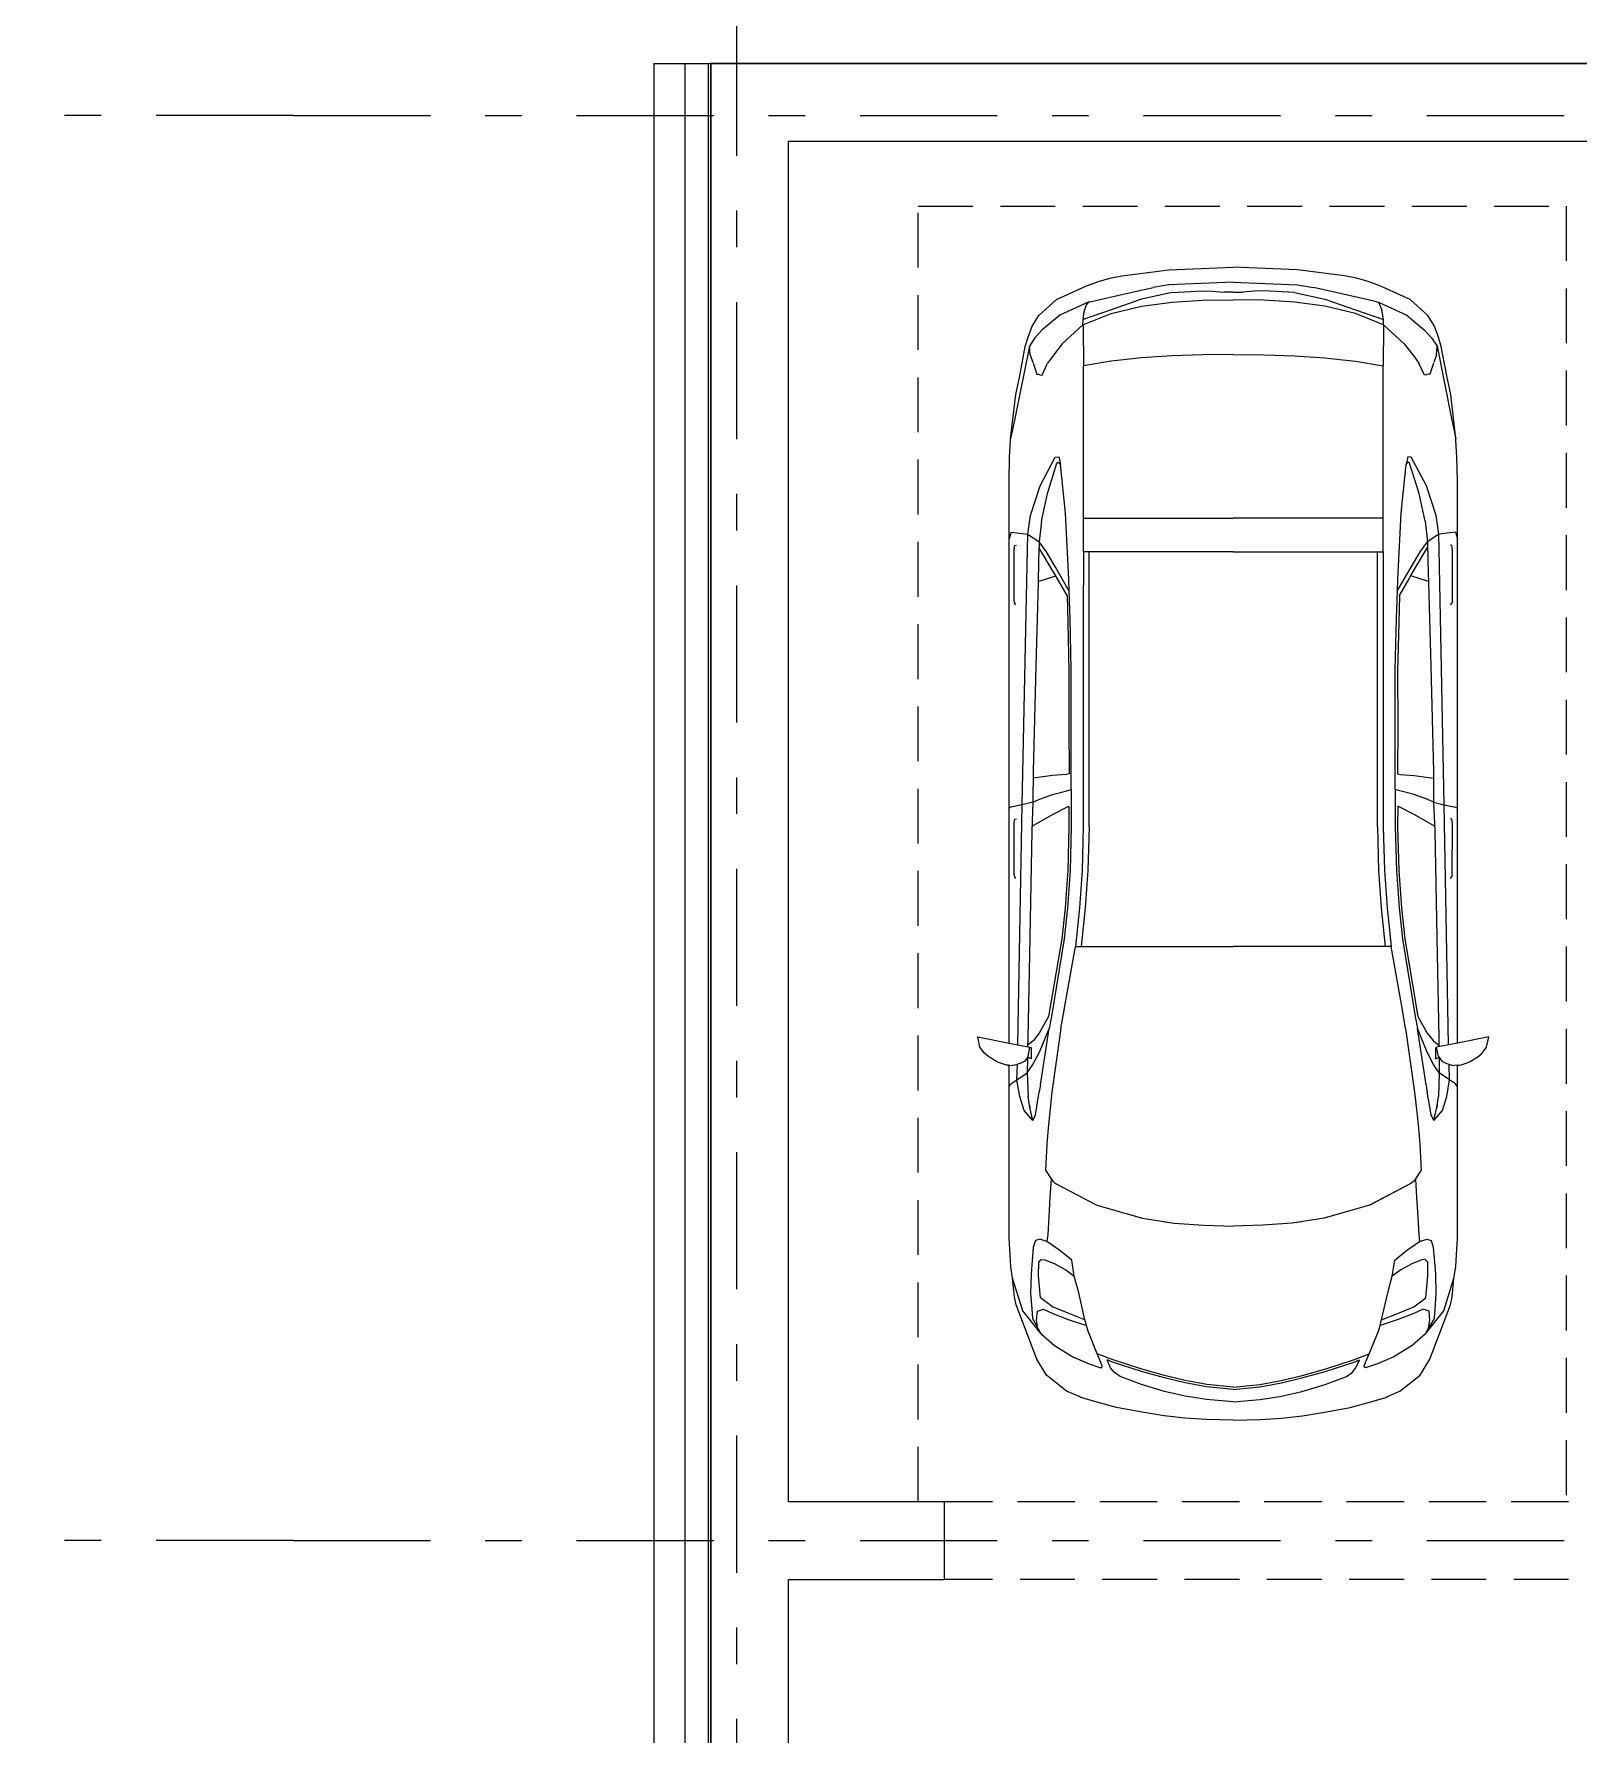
# Model space of a CAD drawing. Header units: millimetres. Extents: x 18162 to 3540582, y 72188 to 247925.
# Drawn here: x 18162 to 24123, y 90396 to 96960 of the extents above; entities that cross this region are included whole.
import ezdxf
from ezdxf.enums import TextEntityAlignment as Align

# ---------------------------------------------------------------- set-up
doc = ezdxf.new("R2010")
doc.units = ezdxf.units.MM
doc.header["$MEASUREMENT"] = 0
doc.set_wipeout_variables(frame=1)
for name, pattern in [('Double Dashed', [1093.611073, 529.166651, -211.666656, 141.111112, -211.666656]), ('Hidden Line', [317.5, 211.666667, -105.833333]), ('Wipeout_Contour', [1000, 0, -1000])]:
    doc.linetypes.add(name, pattern=pattern)
for name, color, linetype in [('Archicad Doors', 7, 'Continuous'), ('Interior - Equipment', 7, 'Continuous'), ('Interior - Furniture', 7, 'Continuous'), ('Structural - Bearing', 7, 'Continuous'), ('Structural - Grid', 7, 'Continuous')]:
    doc.layers.add(name, color=color, linetype=linetype)
doc.styles.add('GENERATED_STYLE_3', font='', dxfattribs={"width": 0.8})
doc.styles.get('GENERATED_STYLE_3').set_extended_font_data('ISOCPEUR MON')

# ---------------------------------------------------------------- blocks, each defined once
blk = doc.blocks.new('Rectangular Door Opening 27[3]_3')
at = {"layer": 'Archicad Doors', "color": 7, "linetype": 'Hidden Line', "lineweight": 13}
for p, q in [((26623.5, 91295.7), (21673.5, 91295.7)), ((21673.5, 91295.7), (21673.5, 90995.7)), ((26623.5, 91295.7), (26623.5, 90995.7)), ((26623.5, 90995.7), (21673.5, 90995.7))]:
    blk.add_line(p, q, dxfattribs=at)
blk = doc.blocks.new('Hybrid Car 27[11]_3', base_point=(22789.6, 92471.7))
at = {"layer": 'Interior - Furniture', "color": 7, "linetype": 'Continuous', "lineweight": 5}
for p, q in [((22360.1, 96026.9), (22541.3, 96049.7)), ((22541.3, 96049.7), (22789.6, 96059.4)), ((23037.9, 96049.7), (22789.6, 96059.4)), ((23219, 96026.9), (23037.9, 96049.7)), ((22107, 95934.8), (22223.6, 95988.1)), ((22223.6, 95988.1), (22269.7, 96004.4)), ((22269.7, 96004.4), (22313.9, 96017.1)), ((22313.9, 96017.1), (22360.1, 96026.9)), ((22348.6, 95951.8), (22480.1, 95981.3)), ((22541.2, 95992.3), (22480.1, 95981.3)), ((22789.6, 96002.5), (22541.2, 95992.3)), ((22553.6, 95961.7), (22671.3, 95968.8)), ((22671.3, 95968.8), (22708, 95967.2)), ((22708, 95967.2), (22754.1, 95963.5)), ((22789.6, 96002.5), (23037.9, 95992.3)), ((22871.2, 95967.2), (22825.1, 95963.5)), ((22907.8, 95968.8), (22871.2, 95967.2)), ((23025.5, 95961.7), (22907.8, 95968.8)), ((23037.9, 95992.3), (23099, 95981.3)), ((23230.5, 95951.8), (23099, 95981.3)), ((23265.3, 96017.1), (23219, 96026.9)), ((23309.5, 96004.4), (23265.3, 96017.1)), ((23355.5, 95988.1), (23309.5, 96004.4)), ((23472.2, 95934.8), (23355.5, 95988.1)), ((22039.1, 95873), (22107, 95934.8)), ((22229.6, 95924.5), (22120.4, 95875.1)), ((22229.6, 95924.5), (22215.5, 95918.1)), ((22216.6, 95896.9), (22222.2, 95911.8)), ((22222.2, 95911.8), (22227.2, 95919.4)), ((22227.2, 95919.4), (22232.3, 95925.3)), ((22236.9, 95926.7), (22229.6, 95924.5)), ((22236.9, 95926.7), (22269.6, 95934.3)), ((22236.9, 95926.7), (22236.9, 95926.7)), ((22269.6, 95934.3), (22348.6, 95951.8)), ((22435.8, 95936.1), (22318.2, 95895.4)), ((22318.2, 95881.1), (22435.9, 95909.8)), ((22553.6, 95961.7), (22435.8, 95936.1)), ((22435.9, 95909.8), (22553.7, 95925.3)), ((22553.7, 95925.3), (22671.4, 95932.5)), ((22671.4, 95932.5), (22789.6, 95934.3)), ((22754.1, 95963.5), (22754.1, 95963.5)), ((22789.6, 95963.1), (22754.1, 95963.5)), ((22789.6, 95963.1), (22825.1, 95963.5)), ((22907.8, 95932.5), (22789.6, 95934.3)), ((22825.1, 95963.5), (22825.1, 95963.5)), ((23025.5, 95925.3), (22907.8, 95932.5)), ((23025.5, 95961.7), (23143.3, 95936.1)), ((23143.2, 95909.8), (23025.5, 95925.3)), ((23260.9, 95881.1), (23143.2, 95909.8)), ((23143.3, 95936.1), (23260.9, 95895.4)), ((23309.6, 95934.3), (23230.5, 95951.8)), ((23342.2, 95926.7), (23309.6, 95934.3)), ((23342.2, 95926.7), (23349.6, 95924.5)), ((23342.2, 95926.7), (23342.2, 95926.7)), ((23351.9, 95919.4), (23346.9, 95925.3)), ((23349.5, 95924.5), (23363.6, 95918.1)), ((23349.6, 95924.5), (23458.7, 95875.1)), ((23357, 95911.8), (23351.9, 95919.4)), ((23362.5, 95896.9), (23357, 95911.8)), ((23540.1, 95873), (23472.2, 95934.8)), ((22013.8, 95832.5), (22039.1, 95873)), ((22074.3, 95836.7), (22052.8, 95818.7)), ((22120.4, 95875.1), (22074.3, 95836.7)), ((22209.6, 95837.8), (22129.9, 95764.5)), ((22209.6, 95837.8), (22318.2, 95881.1)), ((22209.6, 95837.8), (22210.3, 95856.1)), ((22209.6, 95837.8), (22210, 95832.2)), ((22210.3, 95856.1), (22213.5, 95883)), ((22318.2, 95895.4), (22210.5, 95858.3)), ((22213.5, 95883), (22216.6, 95896.9)), ((23260.9, 95895.4), (23368.6, 95858.3)), ((23369.6, 95837.8), (23260.9, 95881.1)), ((23365.7, 95883), (23362.5, 95896.9)), ((23368.9, 95856.1), (23365.7, 95883)), ((23369.6, 95837.8), (23368.9, 95856.1)), ((23369.6, 95837.8), (23369.2, 95832.2)), ((23369.6, 95837.8), (23449.3, 95764.5)), ((23458.7, 95875.1), (23504.8, 95836.7)), ((23504.8, 95836.7), (23526.3, 95818.7)), ((23565.4, 95832.5), (23540.1, 95873)), ((21987.1, 95753.5), (21999.1, 95793.6)), ((21999.1, 95793.6), (22013.8, 95832.5)), ((22024.4, 95787.4), (22003.1, 95755.7)), ((22052.8, 95818.7), (22024.4, 95787.4)), ((22210, 95832.2), (22211.3, 95679.8)), ((22210, 95832.2), (22210, 95832.2)), ((23369.2, 95832.2), (23367.9, 95679.8)), ((23369.2, 95832.2), (23369.2, 95832.2)), ((23526.3, 95818.7), (23554.7, 95787.4)), ((23554.7, 95787.4), (23576.1, 95755.7)), ((23580.1, 95793.6), (23565.4, 95832.5)), ((23592.1, 95753.5), (23580.1, 95793.6)), ((22003.1, 95755.7), (21947.3, 95476.6)), ((21965.6, 95641.2), (21987.1, 95753.5)), ((22005.3, 95722), (22003.1, 95755.7)), ((22005.3, 95722), (22015.8, 95692.3)), ((22092, 95714.7), (22072.9, 95689.6)), ((22129.9, 95764.5), (22092, 95714.7)), ((22435.9, 95709.9), (22377.8, 95703.5)), ((22553.7, 95717.3), (22435.9, 95709.9)), ((22435.9, 95709.9), (22435.9, 95709.9)), ((22671.4, 95721.1), (22553.7, 95717.3)), ((22553.7, 95717.3), (22553.7, 95717.3)), ((22789.6, 95722.9), (22671.4, 95721.1)), ((22671.4, 95721.1), (22671.4, 95721.1)), ((22789.6, 95722.9), (22907.8, 95721.1)), ((22907.8, 95721.1), (23025.4, 95717.3)), ((22907.8, 95721.1), (22907.8, 95721.1)), ((23025.4, 95717.3), (23143.2, 95709.9)), ((23025.4, 95717.3), (23025.4, 95717.3)), ((23143.2, 95709.9), (23201.3, 95703.5)), ((23143.2, 95709.9), (23143.2, 95709.9)), ((23449.3, 95764.5), (23487.1, 95714.7)), ((23487.1, 95714.7), (23506.2, 95689.6)), ((23573.8, 95722), (23563.4, 95692.3)), ((23573.8, 95722), (23576.1, 95755.7)), ((23576.1, 95755.7), (23631.9, 95476.6)), ((23613.5, 95641.2), (23592.1, 95753.5)), ((21950, 95568), (21965.6, 95641.2)), ((22016.9, 95689.2), (22031.7, 95647.4)), ((22029.8, 95652.6), (22031.7, 95647.4)), ((22031.7, 95647.4), (22042.2, 95645.2)), ((22031.7, 95647.4), (22036.2, 95646.5)), ((22042.2, 95645.2), (22043.6, 95644.9)), ((22043.6, 95644.9), (22052, 95643.1)), ((22052, 95643.2), (22072.9, 95689.6)), ((22052, 95643.1), (22052.2, 95643.5)), ((22052, 95643.2), (22052, 95643.2)), ((22052, 95643.2), (22052, 95643.2)), ((22318.2, 95697), (22211.3, 95679.8)), ((22211.3, 95091.8), (22211.3, 95679.8)), ((22377.8, 95703.5), (22318.2, 95697)), ((23201.3, 95703.5), (23260.9, 95697)), ((23261, 95697), (23367.9, 95679.8)), ((23367.9, 95091.8), (23367.9, 95679.8)), ((23527.1, 95643.2), (23506.2, 95689.6)), ((23527.2, 95643.1), (23527, 95643.5)), ((23527.1, 95643.2), (23527.1, 95643.2)), ((23527.1, 95643.2), (23527.1, 95643.2)), ((23535.6, 95644.9), (23527.2, 95643.1)), ((23536.9, 95645.2), (23535.6, 95644.9)), ((23547.5, 95647.4), (23536.9, 95645.2)), ((23547.5, 95647.4), (23543, 95646.5)), ((23562.3, 95689.2), (23547.5, 95647.4)), ((23549.3, 95652.6), (23547.5, 95647.4)), ((23629.1, 95568), (23613.5, 95641.2)), ((21930.6, 95398.1), (21950, 95568)), ((23648.5, 95398.1), (23629.1, 95568)), ((21947.3, 95476.6), (21930.6, 95398.1)), ((23631.9, 95476.6), (23648.5, 95398.1)), ((21926.5, 95326.9), (21930.3, 95392.7)), ((21930.3, 95392.7), (21930.6, 95398.1)), ((23648.9, 95392.7), (23648.5, 95398.1)), ((23652.6, 95326.9), (23648.9, 95392.7)), ((21924.6, 95236.1), (21926.5, 95326.9)), ((22044.3, 95216.7), (22102.6, 95327)), ((22102.6, 95327), (22115.9, 95328.7)), ((22115.9, 95328.7), (22122.7, 95298.4)), ((23463.2, 95328.7), (23456.5, 95298.4)), ((23476.5, 95327), (23463.2, 95328.7)), ((23534.8, 95216.7), (23476.5, 95327)), ((23654.6, 95236.1), (23652.6, 95326.9)), ((22072.2, 95186), (22109.1, 95304.2)), ((22109.1, 95304.2), (22114.5, 95307.5)), ((22114.5, 95307.5), (22119.6, 95301.8)), ((22122.7, 95298.4), (22119.6, 95301.8)), ((22141.9, 95110.8), (22122.7, 95298.4)), ((23437.3, 95110.8), (23456.5, 95298.4)), ((23456.5, 95298.4), (23459.5, 95301.8)), ((23464.6, 95307.5), (23459.5, 95301.8)), ((23470.1, 95304.2), (23464.6, 95307.5)), ((23506.9, 95186), (23470.1, 95304.2)), ((21924.6, 95011.8), (21924.6, 95236.1)), ((22006.7, 95101.1), (22044.3, 95216.7)), ((22064.7, 95151.1), (22072.2, 95186)), ((23514.4, 95151.1), (23506.9, 95186)), ((23572.5, 95101.1), (23534.8, 95216.7)), ((23654.6, 95011.8), (23654.6, 95236.1)), ((22049.6, 95080.4), (22064.7, 95151.1)), ((22064.7, 95151.1), (22064.7, 95151.1)), ((23514.4, 95151.1), (23514.4, 95151.1)), ((23529.5, 95080.4), (23514.4, 95151.1)), ((21997, 95029.3), (22006.7, 95101.1)), ((22049.6, 95080.4), (22040.5, 95000.6)), ((22049.6, 95080.4), (22049.6, 95080.4)), ((22154.7, 94855.4), (22141.9, 95110.8)), ((22211.2, 94961.5), (22211.2, 95091.8)), ((22211.2, 95091.8), (22295.9, 95091.8)), ((22295.9, 95091.8), (22556.7, 95091.8)), ((22556.7, 95091.8), (22789.6, 95091.8)), ((23022.5, 95091.8), (22789.6, 95091.8)), ((23283.2, 95091.8), (23022.5, 95091.8)), ((23367.9, 95091.8), (23283.2, 95091.8)), ((23368, 94961.5), (23367.9, 95091.8)), ((23424.4, 94855.4), (23437.3, 95110.8)), ((23529.5, 95080.4), (23538.6, 95000.6)), ((23529.5, 95080.4), (23529.5, 95080.4)), ((23582.1, 95029.3), (23572.5, 95101.1)), ((21932.6, 95037.1), (21924.6, 95011.8)), ((21924.7, 93971.8), (21924.6, 95011.8)), ((21932.6, 95037.1), (21997, 95029.3)), ((21945, 94980.2), (21946.1, 94985.4)), ((21946.1, 94985.4), (21952.9, 94987.3)), ((21995.3, 94970.8), (21997, 95029.3)), ((21997, 95029.3), (22040.5, 95000.6)), ((22040.5, 95000.6), (22038.5, 94926.2)), ((22068.7, 94961.1), (22040.5, 95000.6)), ((23510.5, 94961.1), (23538.6, 95000.6)), ((23582.1, 95029.3), (23538.6, 95000.6)), ((23538.6, 95000.6), (23540.6, 94926.2)), ((23646.6, 95037.1), (23582.1, 95029.3)), ((23583.8, 94970.8), (23582.1, 95029.3)), ((23633, 94985.4), (23626.2, 94987.3)), ((23634.2, 94980.2), (23633, 94985.4)), ((23646.6, 95037.1), (23654.6, 95011.8)), ((23654.4, 93971.8), (23654.6, 95011.8)), ((21944.1, 94967.1), (21945, 94980.2)), ((21944.2, 94769.3), (21944.1, 94967.1)), ((21975.4, 93985.6), (21995.3, 94970.8)), ((22038.5, 94926.2), (22036.2, 94840.2)), ((22102.6, 94873.1), (22039.9, 94978)), ((22103.2, 94902), (22068.7, 94961.1)), ((22211.2, 94961.5), (22211, 94702.7)), ((22211.1, 94961.5), (22211, 94961.5)), ((22295.9, 94961.5), (22211.2, 94961.5)), ((22233.5, 94961.5), (22221.8, 94961.5)), ((22233.5, 93900.5), (22233.5, 94961.5)), ((22556.7, 94961.5), (22295.9, 94961.5)), ((22789.6, 94961.5), (22556.7, 94961.5)), ((22789.6, 94961.5), (23022.5, 94961.5)), ((23022.5, 94961.5), (23283.2, 94961.5)), ((23283.2, 94961.5), (23368, 94961.5)), ((23345.7, 93900.5), (23345.6, 94961.5)), ((23345.6, 94961.5), (23357.3, 94961.5)), ((23368, 94961.5), (23368.1, 94702.7)), ((23368, 94961.5), (23368.2, 94961.5)), ((23476, 94902), (23510.5, 94961.1)), ((23476.5, 94873.1), (23539.2, 94978)), ((23540.6, 94926.2), (23542.9, 94840.2)), ((23603.8, 93985.6), (23583.8, 94970.8)), ((23635, 94967.1), (23634.2, 94980.2)), ((23635, 94769.3), (23635, 94967.1)), ((22036.4, 94847.6), (22104.8, 94869.4)), ((22111.5, 94857.6), (22102.6, 94873.1)), ((22156.6, 94809.6), (22103.2, 94902)), ((22148.1, 94792.4), (22111.5, 94857.6)), ((22154.7, 94855.4), (22154.7, 94855.4)), ((22156.4, 94809.9), (22154.7, 94855.4)), ((23422.6, 94809.6), (23476, 94902)), ((23422.8, 94809.9), (23424.4, 94855.4)), ((23424.4, 94855.4), (23424.4, 94855.4)), ((23431.1, 94792.4), (23467.7, 94857.6)), ((23467.7, 94857.6), (23476.5, 94873.1)), ((23542.7, 94847.6), (23474.4, 94869.4)), ((22036.2, 94840.2), (22027.7, 94520.2)), ((22148.1, 94792.4), (22151.4, 94688.7)), ((22160.2, 94702.7), (22156.4, 94809.8)), ((22156.6, 94809.4), (22156.6, 94809.6)), ((23418.9, 94702.7), (23422.8, 94809.8)), ((23422.5, 94809.4), (23422.6, 94809.6)), ((23431.1, 94792.4), (23427.8, 94688.7)), ((23542.9, 94840.2), (23551.4, 94520.2)), ((21944.2, 94769.3), (21945.5, 94764.7)), ((21951, 94756.9), (21945.5, 94764.7)), ((23628.2, 94756.9), (23633.6, 94764.7)), ((23635, 94769.3), (23633.6, 94764.7)), ((22151.4, 94688.7), (22155.3, 94500.4)), ((22164.5, 94508), (22160.2, 94702.7)), ((22211, 94702.7), (22211, 93900.5)), ((23368.1, 94702.7), (23368.1, 93900.5)), ((23414.7, 94508), (23418.9, 94702.7)), ((23427.8, 94688.7), (23423.8, 94500.4)), ((22027.7, 94520.2), (22017.5, 94115.6)), ((22155.3, 94500.4), (22155.3, 94291.7)), ((22164.5, 94291.8), (22164.5, 94508)), ((23414.7, 94291.8), (23414.7, 94508)), ((23423.8, 94500.4), (23423.9, 94291.7)), ((23551.4, 94520.2), (23561.7, 94115.6)), ((22155.3, 94291.7), (22156.3, 94104.2)), ((22164.5, 94101.7), (22164.5, 94291.8)), ((23414.7, 94101.7), (23414.7, 94291.8)), ((23423.9, 94291.7), (23422.9, 94104.2)), ((22017.5, 94115.6), (22016.4, 93995.9)), ((22091.6, 94098), (22017.2, 94088.1)), ((22146, 94102.7), (22091.6, 94098)), ((22156.3, 94104.2), (22146, 94102.7)), ((22164.5, 94043.9), (22164.5, 94101.7)), ((23414.7, 94043.9), (23414.7, 94101.7)), ((23422.9, 94104.2), (23433.1, 94102.7)), ((23433.1, 94102.7), (23487.5, 94098)), ((23487.5, 94098), (23561.9, 94088.1)), ((23561.7, 94115.6), (23562.8, 93995.9)), ((22016.4, 93995.9), (22039.3, 94005.5)), ((22039.3, 94005.5), (22091.6, 94025.3)), ((22091.6, 94025.3), (22147, 94039.2)), ((22147, 94039.2), (22164.6, 94043.9)), ((22164.6, 94043.9), (22164.3, 93900.5)), ((22164.6, 94043.9), (22164.6, 94043.9)), ((22164.6, 94043.9), (22164.6, 94043.9)), ((23432.1, 94039.2), (23414.5, 94043.9)), ((23414.5, 94043.9), (23414.5, 94043.9)), ((23414.5, 94043.9), (23414.5, 94043.9)), ((23414.5, 94043.9), (23414.8, 93900.5)), ((23487.5, 94025.3), (23432.1, 94039.2)), ((23539.8, 94005.5), (23487.5, 94025.3)), ((23562.8, 93995.9), (23539.8, 94005.5)), ((21924.6, 93065.8), (21924.7, 93971.8)), ((21931.8, 93976.3), (21924.7, 93971.8)), ((21975.6, 93985.6), (21931.8, 93976.3)), ((21958.5, 93059.2), (21975.4, 93985.6)), ((22016.4, 93995.9), (21975.6, 93985.6)), ((22016.4, 93995.9), (22012.4, 93884.4)), ((22013, 93902.9), (22091.6, 93948.3)), ((22091.6, 93948.3), (22155.1, 93980.4)), ((22155.1, 93980.4), (22155.4, 93900.5)), ((23424, 93980.4), (23423.7, 93900.5)), ((23487.5, 93948.3), (23424, 93980.4)), ((23566.1, 93902.9), (23487.5, 93948.3)), ((23562.8, 93995.9), (23603.6, 93985.6)), ((23562.8, 93995.9), (23566.8, 93884.4)), ((23603.6, 93985.6), (23647.3, 93976.3)), ((23620.6, 93059.2), (23603.8, 93985.6)), ((23647.3, 93976.3), (23654.4, 93971.8)), ((23654.6, 93065.8), (23654.4, 93971.8)), ((21944.3, 93911), (21945.1, 93924.1)), ((21944.3, 93713.2), (21944.3, 93911)), ((21945.1, 93924.1), (21946.2, 93929.3)), ((21946.2, 93929.3), (21953.1, 93931.1)), ((22012.4, 93884.4), (22004.2, 93473.3)), ((22155.4, 93900.5), (22150.8, 93731.8)), ((22164.3, 93900.5), (22159.7, 93731.8)), ((22211, 93900.5), (22206.4, 93731.8)), ((22233.5, 93900.5), (22228.9, 93731.8)), ((23345.7, 93900.5), (23350.3, 93731.8)), ((23368.1, 93900.5), (23372.7, 93731.8)), ((23414.8, 93900.5), (23419.5, 93731.8)), ((23423.7, 93900.5), (23428.4, 93731.8)), ((23566.8, 93884.4), (23574.9, 93473.3)), ((23632.9, 93929.3), (23626.1, 93931.1)), ((23634, 93924.1), (23632.9, 93929.3)), ((23634.9, 93911), (23634, 93924.1)), ((23634.8, 93713.2), (23634.9, 93911)), ((21944.3, 93713.2), (21945.7, 93708.6)), ((21951.1, 93700.8), (21945.7, 93708.6)), ((22150.8, 93731.8), (22140.5, 93587.4)), ((22159.7, 93731.8), (22149.4, 93587.3)), ((22150.9, 93731.9), (22150.9, 93731.8)), ((22159.8, 93731.9), (22159.8, 93731.8)), ((22206.4, 93731.8), (22196.1, 93587.4)), ((22228.9, 93731.8), (22218.6, 93587.4)), ((23350.3, 93731.8), (23360.5, 93587.4)), ((23372.7, 93731.8), (23383, 93587.4)), ((23419.4, 93731.9), (23419.4, 93731.8)), ((23419.5, 93731.8), (23429.7, 93587.3)), ((23428.3, 93731.9), (23428.3, 93731.8)), ((23428.4, 93731.8), (23438.6, 93587.4)), ((23628, 93700.8), (23633.5, 93708.6)), ((23634.8, 93713.2), (23633.5, 93708.6)), ((22140.5, 93587.3), (22127.8, 93467.7)), ((22149.4, 93587.3), (22136.7, 93467.7)), ((22140.5, 93587.4), (22140.5, 93587.3)), ((22196.1, 93587.3), (22180.5, 93438.8)), ((22218.6, 93587.3), (22203, 93438.8)), ((23360.5, 93587.3), (23376.2, 93438.8)), ((23383, 93587.3), (23398.7, 93438.8)), ((23429.7, 93587.3), (23442.5, 93467.7)), ((23438.6, 93587.4), (23438.6, 93587.3)), ((23438.6, 93587.3), (23451.4, 93467.7)), ((22004.2, 93473.3), (21996.3, 93085.4)), ((23574.9, 93473.3), (23582.8, 93085.4)), ((22127.8, 93467.7), (22077, 93168.6)), ((22136.7, 93467.7), (22087.6, 93168.3)), ((22137.1, 93193.7), (22180.5, 93438.8)), ((22180.5, 93438.8), (22265.2, 93439)), ((22180.5, 93438.8), (22180.5, 93438.8)), ((22180.5, 93438.8), (22180.5, 93438.8)), ((22265.2, 93439), (22437.4, 93439)), ((22265.2, 93439), (22265.2, 93439)), ((22437.4, 93439), (22556.7, 93439)), ((22556.7, 93439), (22673.8, 93439)), ((22673.8, 93439), (22789.6, 93439)), ((22905.4, 93439), (22789.6, 93439)), ((23022.5, 93439), (22905.4, 93439)), ((23141.7, 93439), (23022.5, 93439)), ((23313.9, 93439), (23141.7, 93439)), ((23398.7, 93438.8), (23313.9, 93439)), ((23313.9, 93439), (23313.9, 93439)), ((23442, 93193.7), (23398.7, 93438.8)), ((23398.7, 93438.8), (23398.7, 93438.8)), ((23398.7, 93438.8), (23398.7, 93438.8)), ((23442.5, 93467.7), (23491.6, 93168.3)), ((23451.4, 93467.7), (23502.2, 93168.6)), ((22077, 93168.6), (22041, 93104)), ((22087.6, 93168.3), (22078.9, 93121.6)), ((22124.7, 93122.2), (22137.1, 93193.3)), ((22137.1, 93193.7), (22137.1, 93193.3)), ((23442, 93193.7), (23442.1, 93193.3)), ((23454.4, 93122.2), (23442.1, 93193.3)), ((23491.6, 93168.3), (23500.2, 93121.6)), ((23502.2, 93168.6), (23538.1, 93104)), ((21811.9, 93050.2), (21803.9, 93089.3)), ((21803.9, 93089.3), (21924.6, 93065.8)), ((21996.3, 93085.4), (21996, 93051.9)), ((22041, 93104), (22018.7, 93075.9)), ((22042, 93030.1), (22078.9, 93121.6)), ((22045.5, 92905.2), (22079, 93121.8)), ((22124.7, 93122.2), (22089.8, 92876.4)), ((23454.4, 93122.2), (23489.4, 92876.4)), ((23533.7, 92905.2), (23500.2, 93121.8)), ((23537.1, 93030.1), (23500.2, 93121.6)), ((23538.1, 93104), (23560.4, 93075.9)), ((23582.8, 93085.4), (23583.1, 93051.9)), ((23775.2, 93089.3), (23654.6, 93065.8)), ((23767.2, 93050.2), (23775.2, 93089.3)), ((21829.2, 93026.3), (21811.9, 93050.2)), ((21846.2, 93012.8), (21829.2, 93026.3)), ((21875.7, 92994.5), (21846.2, 93012.8)), ((21924.6, 93065.8), (22004.9, 93050.1)), ((21997.6, 93014.1), (21984.7, 92996)), ((22016.2, 93072.7), (21996.1, 93058.3)), ((21997.6, 93014.1), (22004.9, 93050.1)), ((22009.2, 93048.2), (22004.1, 93046.5)), ((22009.2, 93048.2), (22009.2, 93004.7)), ((22018.7, 93075.9), (22016.2, 93072.7)), ((22016.5, 92983.5), (22042, 93030.1)), ((23562.7, 92983.5), (23537.1, 93030.1)), ((23560.4, 93075.9), (23562.9, 93072.7)), ((23562.9, 93072.7), (23583.1, 93058.3)), ((23570, 93048.2), (23569.9, 93004.7)), ((23570, 93048.2), (23575, 93046.5)), ((23654.6, 93065.8), (23574.3, 93050.1)), ((23581.5, 93014.1), (23574.3, 93050.1)), ((23581.5, 93014.1), (23594.4, 92996)), ((23703.4, 92994.5), (23732.9, 93012.8)), ((23732.9, 93012.8), (23749.9, 93026.3)), ((23749.9, 93026.3), (23767.2, 93050.2)), ((21887.2, 92989.2), (21875.7, 92994.5)), ((21914.2, 92981.1), (21887.2, 92989.2)), ((21924.6, 92980.4), (21914.2, 92981.1)), ((21924.6, 92980.4), (21937, 92979.5)), ((21924.6, 92896.3), (21924.6, 92980.4)), ((21946.5, 92980.7), (21937, 92979.5)), ((21969.6, 92988.8), (21946.5, 92980.7)), ((21954.8, 92924.5), (21957.2, 92983.7)), ((21954.8, 92924.5), (21994.7, 92950.5)), ((21957.2, 92983.7), (21957.2, 92984.5)), ((21984.7, 92996), (21969.6, 92988.8)), ((22001.3, 93008.8), (21993.2, 93007.8)), ((21995.6, 93008.1), (21994.7, 92950.5)), ((21994.7, 92950.5), (22016.5, 92983.5)), ((21994.7, 92950.5), (21997.8, 92859.3)), ((22009.2, 93004.7), (22001.3, 93008.8)), ((23584.4, 92950.5), (23562.7, 92983.5)), ((23569.9, 93004.7), (23577.9, 93008.8)), ((23577.9, 93008.8), (23586, 93007.8)), ((23584.4, 92950.5), (23581.4, 92859.3)), ((23583.5, 93008.1), (23584.4, 92950.5)), ((23624.3, 92924.5), (23584.4, 92950.5)), ((23594.4, 92996), (23609.6, 92988.8)), ((23609.6, 92988.8), (23632.7, 92980.7)), ((23622, 92983.7), (23622, 92984.5)), ((23624.3, 92924.5), (23622, 92983.7)), ((23632.7, 92980.7), (23642.1, 92979.5)), ((23654.6, 92980.4), (23642.1, 92979.5)), ((23654.5, 92896.3), (23654.6, 92980.4)), ((23654.6, 92980.4), (23665, 92981.1)), ((23665, 92981.1), (23692, 92989.2)), ((23692, 92989.2), (23703.4, 92994.5)), ((21924.6, 92896.3), (21931.6, 92908.2)), ((21924.6, 92791.2), (21924.6, 92896.3)), ((21931.6, 92908.2), (21954.8, 92924.5)), ((21965.8, 92860.2), (21954.8, 92924.5)), ((22043.5, 92892.2), (22041, 92877.2)), ((22045.5, 92905.2), (22043.5, 92892.2)), ((22043.5, 92892.2), (22043.5, 92892.2)), ((23533.7, 92905.2), (23535.7, 92892.2)), ((23535.7, 92892.2), (23538.1, 92877.2)), ((23535.7, 92892.2), (23535.7, 92892.2)), ((23613.3, 92860.2), (23624.3, 92924.5)), ((23647.5, 92908.2), (23624.3, 92924.5)), ((23654.5, 92896.3), (23647.5, 92908.2)), ((23654.5, 92791.2), (23654.5, 92896.3)), ((21982.8, 92805), (21965.8, 92860.2)), ((22004.3, 92817.5), (21997.8, 92859.3)), ((22002.9, 92827), (22004.3, 92817.5)), ((22015.9, 92767.6), (22004.3, 92817.5)), ((22026.5, 92788.9), (22041, 92877.2)), ((22089.8, 92876.4), (22080.6, 92787.5)), ((23489.4, 92876.4), (23498.5, 92787.5)), ((23552.7, 92788.9), (23538.1, 92877.2)), ((23563.3, 92767.6), (23574.8, 92817.5)), ((23574.8, 92817.5), (23581.4, 92859.3)), ((23576.3, 92827), (23574.8, 92817.5)), ((23596.3, 92805), (23613.3, 92860.2)), ((21924.6, 92311.1), (21924.6, 92791.2)), ((22015.9, 92767.6), (21982.8, 92805)), ((22015.9, 92767.6), (22026.5, 92788.9)), ((22019.3, 92774.5), (22019.3, 92774.5)), ((22080.6, 92787.5), (22075.4, 92737.7)), ((23498.5, 92787.5), (23503.8, 92737.7)), ((23563.3, 92767.6), (23552.7, 92788.9)), ((23559.9, 92774.5), (23559.9, 92774.5)), ((23563.3, 92767.6), (23596.3, 92805)), ((23654.6, 92311.1), (23654.5, 92791.2)), ((22075.4, 92737.7), (22069.7, 92676.2)), ((23503.8, 92737.7), (23509.5, 92676.2)), ((22069.7, 92676.2), (22065, 92574.7)), ((23509.5, 92676.2), (23514.2, 92574.7)), ((22065, 92574.7), (22089.2, 92537.8)), ((23514.2, 92574.7), (23489.9, 92537.8)), ((22087, 92541.1), (22082.4, 92470.8)), ((22089.2, 92537.8), (22094.3, 92531.9)), ((22094.3, 92531.9), (22100.8, 92526.4)), ((22100.8, 92526.4), (22106.6, 92522)), ((22106.4, 92522.2), (22106.6, 92522)), ((22106.6, 92522), (22263.6, 92439.7)), ((22106.6, 92522), (22262.9, 92440.1)), ((23472.6, 92522), (23315.5, 92439.7)), ((23472.6, 92522), (23316.2, 92440.1)), ((23478.4, 92526.4), (23472.6, 92522)), ((23472.8, 92522.2), (23472.6, 92522)), ((23484.8, 92531.9), (23478.4, 92526.4)), ((23489.9, 92537.8), (23484.8, 92531.9)), ((23492.1, 92541.1), (23496.8, 92470.8)), ((22082.4, 92470.8), (22077.3, 92394)), ((22263.6, 92439.7), (22438.7, 92389.9)), ((23315.5, 92439.7), (23140.4, 92389.9)), ((23496.8, 92470.8), (23501.8, 92394)), ((22077.3, 92394), (22073.6, 92327.3)), ((22077.3, 92394), (22077.3, 92394)), ((22438.7, 92389.9), (22561.9, 92370.8)), ((22526.4, 92376.3), (22562, 92370.8)), ((22561.9, 92370.8), (22675.4, 92363.1)), ((22562, 92370.8), (22675.4, 92363.2)), ((22675.4, 92363.2), (22789.6, 92359.1)), ((22675.4, 92363.1), (22789.6, 92359)), ((22903.7, 92363.2), (22789.6, 92359.1)), ((22903.7, 92363.1), (22789.6, 92359)), ((23017.2, 92370.8), (22903.7, 92363.1)), ((23017.2, 92370.8), (22903.7, 92363.2)), ((23140.4, 92389.9), (23017.2, 92370.8)), ((23052.7, 92376.3), (23017.2, 92370.8)), ((23501.8, 92394), (23505.6, 92327.3)), ((23501.8, 92394), (23501.8, 92394)), ((21928.6, 92250.3), (21924.6, 92311.1)), ((22026.4, 92303.7), (22017.8, 92278.2)), ((22043.2, 92309.1), (22026.4, 92303.7)), ((22070.8, 92300.4), (22043.2, 92309.1)), ((22073.6, 92327.3), (22070.8, 92300.4)), ((22120.7, 92265.6), (22070.8, 92300.4)), ((23458.5, 92265.6), (23508.3, 92300.4)), ((23505.6, 92327.3), (23508.3, 92300.4)), ((23508.3, 92300.4), (23536, 92309.1)), ((23536, 92309.1), (23552.8, 92303.7)), ((23552.8, 92303.7), (23561.3, 92278.2)), ((23650.5, 92250.3), (23654.6, 92311.1)), ((21931.1, 92202.5), (21928.6, 92250.3)), ((22017.8, 92278.2), (22009.9, 92175.4)), ((22039.4, 92219.9), (22048.8, 92230.9)), ((22048.8, 92230.9), (22062.5, 92229.3)), ((22062.5, 92229.3), (22098.2, 92214.9)), ((22166.2, 92227.6), (22120.7, 92265.6)), ((22166.3, 92227.5), (22166.2, 92227.6)), ((22176.1, 92166.8), (22166.4, 92227.4)), ((23403, 92166.8), (23412.7, 92227.4)), ((23412.9, 92227.6), (23458.5, 92265.6)), ((23412.9, 92227.5), (23412.9, 92227.6)), ((23516.6, 92229.3), (23481, 92214.9)), ((23530.4, 92230.9), (23516.6, 92229.3)), ((23539.7, 92219.9), (23530.4, 92230.9)), ((23561.3, 92278.2), (23569.3, 92175.4)), ((23648, 92202.5), (23650.5, 92250.3)), ((21938.1, 92158.9), (21931.1, 92202.5)), ((22009.9, 92175.4), (22007.7, 92098.6)), ((22038.6, 92167.5), (22039.4, 92219.9)), ((22045.9, 92083.1), (22038.6, 92167.5)), ((22098.2, 92214.9), (22143.6, 92190.3)), ((22143.6, 92190.3), (22176.2, 92166.8)), ((22193.3, 92102), (22176.1, 92166.8)), ((23385.9, 92102), (23403, 92166.8)), ((23435.6, 92190.3), (23403, 92166.8)), ((23481, 92214.9), (23435.6, 92190.3)), ((23533.2, 92083.1), (23540.5, 92167.5)), ((23540.5, 92167.5), (23539.7, 92219.9)), ((23569.3, 92175.4), (23571.4, 92098.6)), ((23641.1, 92158.9), (23648, 92202.5)), ((21977.7, 92032), (21938.1, 92159)), ((21945.4, 92087.1), (21938.1, 92158.9)), ((22007.7, 92098.6), (22012, 92040.3)), ((22007.7, 92098.6), (22007.7, 92098.6)), ((22193.3, 92102), (22193.3, 92102)), ((22217, 91998.3), (22193.3, 92102)), ((22193.3, 92102), (22193.3, 92102)), ((23362.1, 91998.3), (23385.9, 92102)), ((23385.9, 92102), (23385.9, 92102)), ((23385.9, 92102), (23385.9, 92102)), ((23571.4, 92098.6), (23567.1, 92040.3)), ((23571.4, 92098.6), (23571.4, 92098.6)), ((23601.4, 92032), (23641.1, 92159)), ((23633.8, 92087.1), (23641.1, 92158.9)), ((21951.7, 92056.1), (21945.4, 92087.1)), ((22031.4, 91845.5), (21951.7, 92056.1)), ((22047.8, 91943.2), (21977.7, 92032)), ((22012, 92040.3), (22014.8, 92002.6)), ((22030.9, 91995.3), (22033.7, 92031.3)), ((22033.7, 92031.3), (22057.5, 92038.9)), ((22092.6, 92048.4), (22045.9, 92083.1)), ((22057.5, 92038.9), (22093.1, 92022.3)), ((22152.2, 92023), (22092.6, 92048.4)), ((23427, 92023), (23486.5, 92048.4)), ((23521.7, 92038.9), (23486, 92022.3)), ((23486.5, 92048.4), (23533.2, 92083.1)), ((23545.4, 92031.3), (23521.7, 92038.9)), ((23531.3, 91943.2), (23601.4, 92032)), ((23548.2, 91995.3), (23545.4, 92031.3)), ((23547.8, 91845.5), (23627.5, 92056.1)), ((23567.1, 92040.3), (23564.3, 92002.6)), ((23627.5, 92056.1), (23633.8, 92087.1)), ((22014.8, 92002.6), (22035.8, 91965.3)), ((22035.8, 91965.3), (22030.9, 91995.3)), ((22047.8, 91943.2), (22035.8, 91965.3)), ((22093.1, 92022.3), (22152.7, 91998.7)), ((22217, 91998.3), (22152.2, 92023)), ((22152.7, 91998.7), (22223.2, 91975.5)), ((22223.2, 91975.5), (22217, 91998.4)), ((22229.4, 91954.1), (22223.2, 91975.5)), ((23349.7, 91954.1), (23355.9, 91975.5)), ((23426.4, 91998.7), (23355.9, 91975.5)), ((23355.9, 91975.5), (23362.1, 91998.4)), ((23362.1, 91998.3), (23427, 92023)), ((23486, 92022.3), (23426.4, 91998.7)), ((23531.3, 91943.2), (23543.3, 91965.3)), ((23564.3, 92002.6), (23543.3, 91965.3)), ((23543.3, 91965.3), (23548.2, 91995.3)), ((22047.8, 91943.2), (22099.9, 91899.2)), ((22050.1, 91941.3), (22053.5, 91938.4)), ((22099.9, 91899.2), (22099.9, 91899.1)), ((22099.9, 91899.1), (22170.6, 91855.4)), ((22229.4, 91954.1), (22229.4, 91954.1)), ((22265, 91866.6), (22229.4, 91954.1)), ((23314.1, 91866.6), (23349.7, 91954.1)), ((23349.7, 91954.1), (23349.7, 91954.1)), ((23479.3, 91899.1), (23408.5, 91855.4)), ((23531.3, 91943.2), (23479.3, 91899.2)), ((23479.3, 91899.2), (23479.3, 91899.1)), ((23529.1, 91941.3), (23525.6, 91938.4)), ((22068.3, 91784), (22031.4, 91845.5)), ((22170.6, 91855.4), (22233.6, 91827.6)), ((22282.9, 91824), (22265, 91866.6)), ((22321.9, 91845.3), (22265, 91866.6)), ((22316.3, 91813), (22302.8, 91843.1)), ((22323.6, 91835), (22302.8, 91843.1)), ((22432.8, 91809), (22321.9, 91845.3)), ((22435.1, 91798.9), (22323.6, 91835)), ((23144.1, 91798.9), (23255.5, 91835)), ((23146.3, 91809), (23257.2, 91845.3)), ((23255.5, 91835), (23276.3, 91843.1)), ((23257.2, 91845.3), (23314.1, 91866.6)), ((23262.9, 91813), (23276.3, 91843.1)), ((23296.2, 91824), (23314.1, 91866.6)), ((23408.5, 91855.4), (23345.5, 91827.6)), ((23510.9, 91784), (23547.8, 91845.5)), ((22146.5, 91722.2), (22068.3, 91784)), ((22233.6, 91827.6), (22278.9, 91812.7)), ((22278.9, 91812.7), (22283.9, 91816.1)), ((22283.9, 91816.1), (22282.9, 91824)), ((22282.9, 91824), (22282.9, 91824)), ((22283.9, 91816.1), (22283.9, 91816.1)), ((22331.4, 91794.5), (22316.3, 91813)), ((22352.7, 91778.5), (22331.4, 91794.5)), ((22435.3, 91748.4), (22352.7, 91778.5)), ((22524.3, 91782.9), (22432.8, 91809)), ((22524.5, 91773.7), (22435.1, 91798.9)), ((22604.5, 91763.2), (22524.3, 91782.9)), ((22603.9, 91754.2), (22524.5, 91773.7)), ((22974.7, 91763.2), (23054.8, 91782.9)), ((22975.3, 91754.2), (23054.7, 91773.7)), ((23054.7, 91773.7), (23144.1, 91798.9)), ((23054.8, 91782.9), (23146.3, 91809)), ((23143.9, 91748.4), (23226.4, 91778.5)), ((23226.4, 91778.5), (23247.8, 91794.5)), ((23247.8, 91794.5), (23262.9, 91813)), ((23295.2, 91816.1), (23296.2, 91824)), ((23300.2, 91812.7), (23295.2, 91816.1)), ((23295.2, 91816.1), (23295.2, 91816.1)), ((23296.2, 91824), (23296.2, 91824)), ((23345.5, 91827.6), (23300.2, 91812.7)), ((23432.6, 91722.2), (23510.9, 91784)), ((22194.4, 91701.4), (22146.5, 91722.2)), ((22200.8, 91698.6), (22194.4, 91701.4)), ((22524.6, 91720.7), (22435.3, 91748.4)), ((22604, 91702.9), (22524.6, 91720.7)), ((22686.4, 91739), (22603.9, 91754.2)), ((22686.3, 91690.2), (22604, 91702.9)), ((22687.6, 91748.1), (22604.5, 91763.2)), ((22789.6, 91728.3), (22686.4, 91739)), ((22789.6, 91737.4), (22687.6, 91748.1)), ((22789.6, 91737.4), (22891.5, 91748.1)), ((22789.6, 91728.3), (22892.7, 91739)), ((22891.5, 91748.1), (22974.7, 91763.2)), ((22892.7, 91739), (22975.3, 91754.2)), ((22892.9, 91690.2), (22975.1, 91702.9)), ((22975.1, 91702.9), (23054.6, 91720.7)), ((23054.6, 91720.7), (23143.9, 91748.4)), ((23378.3, 91698.6), (23384.7, 91701.4)), ((23384.7, 91701.4), (23432.6, 91722.2)), ((22259, 91680.7), (22200.8, 91698.6)), ((22339.1, 91659.6), (22259, 91680.7)), ((22430.2, 91642.3), (22339.1, 91659.6)), ((22523.1, 91627.3), (22430.2, 91642.3)), ((22789.6, 91681.4), (22686.3, 91690.2)), ((22789.6, 91681.4), (22892.9, 91690.2)), ((23056.1, 91627.3), (23148.9, 91642.3)), ((23148.9, 91642.3), (23240.1, 91659.6)), ((23240.1, 91659.6), (23320.1, 91680.7)), ((23320.1, 91680.7), (23378.3, 91698.6)), ((22602.8, 91618), (22523.1, 91627.3)), ((22686.3, 91612.5), (22602.8, 91618)), ((22789.6, 91610), (22686.3, 91612.5)), ((22789.6, 91610), (22892.9, 91612.5)), ((22892.9, 91612.5), (22976.3, 91618)), ((22976.3, 91618), (23056.1, 91627.3))]:
    blk.add_line(p, q, dxfattribs=at)
blk = doc.blocks.new('Standard grid marker[19]_3', base_point=(18162.3, 91145.7))
at = {"layer": 'Structural - Grid', "color": 13, "linetype": 'Double Dashed', "lineweight": 13}
for q in [(18162.3, 91145.7), (53724.4, 91145.7)]:
    blk.add_line((19162.3, 91145.7), q, dxfattribs=at)
at = {"layer": 'Structural - Grid', "color": 13, "lineweight": 13, "style": 'GENERATED_STYLE_3'}
blk.add_attdef('AC_MarkerText_1', text='', height=250, rotation=180, dxfattribs=at).set_placement((55024.4, 91020.7), align=Align.TOP_CENTER)
blk = doc.blocks.new('Standard grid marker[20]_3', base_point=(18162.3, 96645.7))
at = {"layer": 'Structural - Grid', "color": 13, "linetype": 'Double Dashed', "lineweight": 13}
for q in [(18162.3, 96645.7), (53724.4, 96645.7)]:
    blk.add_line((19162.3, 96645.7), q, dxfattribs=at)
at = {"layer": 'Structural - Grid', "color": 13, "lineweight": 13, "style": 'GENERATED_STYLE_3'}
blk.add_attdef('AC_MarkerText_1', text='', height=250, rotation=180, dxfattribs=at).set_placement((55024.4, 96520.7), align=Align.TOP_CENTER)
blk = doc.blocks.new('Standard grid marker[25]_3', base_point=(20873.5, 72524.1))
at = {"layer": 'Structural - Grid', "color": 13, "linetype": 'Double Dashed', "lineweight": 13}
blk.add_line((20873.5, 73524.1), (20873.5, 100185.5), dxfattribs=at)
at = {"layer": 'Structural - Grid', "color": 13, "lineweight": 13, "style": 'GENERATED_STYLE_3'}
blk.add_attdef('AC_MarkerText_1', text='', height=250, rotation=180, dxfattribs=at).set_placement((20873.5, 101360.5), align=Align.TOP_CENTER)

msp = doc.modelspace()

# ---------------------------------------------------------------- block references
at = {"layer": 'Interior - Furniture', "color": 7, "linetype": 'Continuous', "lineweight": 5}
msp.add_blockref('Hybrid Car 27[11]_3', (22789.6, 92471.7), dxfattribs=at)

# ---------------------------------------------------------------- wipeouts: each hides what was drawn before it
at = {"color": 254, "linetype": 'Wipeout_Contour', "lineweight": 0, "ltscale": 296990.677806}
msp.add_wipeout([(20553.5, 96845.7), (20673.5, 96776.4), (20673.5, 96845.7)], dxfattribs=at).dxf.layer = 'Structural - Bearing'
at = {"color": 254, "linetype": 'Wipeout_Contour', "lineweight": 0, "ltscale": 296498.199928}
msp.add_wipeout([(21073.5, 96545.7), (20773.5, 96718.8), (20773.5, 96545.7)], dxfattribs=at).dxf.layer = 'Structural - Bearing'
at = {"color": 254, "linetype": 'Wipeout_Contour', "lineweight": 0, "ltscale": 374474.479443}
msp.add_wipeout([(21673.5, 91295.7), (21073.5, 91295.7), (21073.5, 90995.7), (21673.5, 90995.7)], dxfattribs=at).dxf.layer = 'Structural - Bearing'

# ---------------------------------------------------------------- next in the draw order: linework, layer by layer
at = {"layer": 'Interior - Equipment', "color": 7, "linetype": 'Hidden Line', "lineweight": 5}
msp.add_lwpolyline([(21573.5, 96295.7), (24073.5, 96295.7), (24073.5, 91295.7), (21573.5, 91295.7)], close=True, dxfattribs=at)
at = {"layer": 'Structural - Bearing', "color": 7, "linetype": 'Continuous', "lineweight": 20}
msp.add_line((21673.5, 91295.7), (21673.5, 90995.7), dxfattribs=at)
at = {"layer": 'Structural - Bearing', "color": 7, "linetype": 'Continuous', "lineweight": 20, "flags": 128}
for points in [[(21673.5, 91295.7), (21073.5, 91295.7)], [(21073.5, 90995.7), (21673.5, 90995.7)]]:
    msp.add_lwpolyline(points, dxfattribs=at)

# ---------------------------------------------------------------- next in the draw order: block references
at = {"layer": 'Archicad Doors', "color": 7, "linetype": 'Hidden Line', "lineweight": 13}
msp.add_blockref('Rectangular Door Opening 27[3]_3', (0, 0), dxfattribs=at)

# ---------------------------------------------------------------- next in the draw order: wipeouts: each hides what was drawn before it
at = {"color": 254, "linetype": 'Wipeout_Contour', "lineweight": 0, "ltscale": 395904.391036}
msp.add_wipeout([(20773.5, 96845.7), (20773.5, 96718.8), (21073.5, 96545.7), (21073.5, 96845.7)], dxfattribs=at).dxf.layer = 'Structural - Bearing'

# ---------------------------------------------------------------- next in the draw order: linework, layer by layer
at = {"layer": 'Structural - Bearing', "color": 7, "linetype": 'Continuous', "lineweight": 25}
for p, q in [((20773.5, 96845.7), (20773.5, 96718.8)), ((20773.5, 96718.8), (20773.5, 96545.7))]:
    msp.add_line(p, q, dxfattribs=at)

# ---------------------------------------------------------------- next in the draw order: wipeouts: each hides what was drawn before it
at = {"color": 254, "linetype": 'Wipeout_Contour', "lineweight": 0, "ltscale": 402064.133814}
msp.add_wipeout([(21073.5, 96845.7), (21073.5, 96545.7), (32673.5, 96545.7), (32673.5, 96845.7)], dxfattribs=at).dxf.layer = 'Structural - Bearing'

# ---------------------------------------------------------------- next in the draw order: linework, layer by layer
at = {"layer": 'Structural - Bearing', "color": 7, "linetype": 'Continuous', "lineweight": 20, "flags": 128}
for points in [[(32673.5, 96845.7), (20773.5, 96845.7)], [(21073.5, 96545.7), (27223.5, 96545.7)]]:
    msp.add_lwpolyline(points, dxfattribs=at)

# ---------------------------------------------------------------- next in the draw order: wipeouts: each hides what was drawn before it
at = {"color": 254, "linetype": 'Wipeout_Contour', "lineweight": 0, "ltscale": 395962.550885}
msp.add_wipeout([(20763.5, 96845.7), (20673.5, 96845.7), (20673.5, 96776.4), (20763.5, 96724.5)], dxfattribs=at).dxf.layer = 'Structural - Bearing'

# ---------------------------------------------------------------- next in the draw order: wipeouts: each hides what was drawn before it
at = {"color": 254, "linetype": 'Wipeout_Contour', "lineweight": 0, "ltscale": 360180.248975}
msp.add_wipeout([(20673.5, 78445.7), (20673.5, 96776.4), (20553.5, 96845.7), (20553.5, 78445.7)], dxfattribs=at).dxf.layer = 'Structural - Bearing'
at = {"color": 254, "linetype": 'Wipeout_Contour', "lineweight": 0, "ltscale": 395947.633467}
msp.add_wipeout([(20773.5, 96845.7), (20763.5, 96845.7), (20763.5, 96724.5), (20773.5, 96718.8)], dxfattribs=at).dxf.layer = 'Structural - Bearing'

# ---------------------------------------------------------------- next in the draw order: linework, layer by layer
at = {"layer": 'Structural - Bearing', "color": 7, "linetype": 'Continuous', "lineweight": 25, "flags": 128}
for points in [[(20553.5, 96845.7), (20673.5, 96845.7)], [(20553.5, 96845.7), (20553.5, 78325.7)], [(20673.5, 96845.7), (20763.5, 96845.7)], [(20763.5, 96845.7), (20773.5, 96845.7)]]:
    msp.add_lwpolyline(points, dxfattribs=at)

# ---------------------------------------------------------------- next in the draw order: wipeouts: each hides what was drawn before it
at = {"color": 254, "linetype": 'Wipeout_Contour', "lineweight": 0, "ltscale": 360333.120278}
msp.add_wipeout([(20763.5, 78535.7), (20763.5, 96724.5), (20673.5, 96776.4), (20673.5, 78535.7)], dxfattribs=at).dxf.layer = 'Structural - Bearing'

# ---------------------------------------------------------------- next in the draw order: linework, layer by layer
at = {"layer": 'Structural - Bearing', "color": 7, "linetype": 'Continuous', "lineweight": 13}
for p, q in [((20673.5, 96845.7), (20673.5, 96776.4)), ((20673.5, 96776.4), (20673.5, 78535.7))]:
    msp.add_line(p, q, dxfattribs=at)

# ---------------------------------------------------------------- next in the draw order: wipeouts: each hides what was drawn before it
at = {"color": 254, "linetype": 'Wipeout_Contour', "lineweight": 0, "ltscale": 360342.504703}
msp.add_wipeout([(20763.5, 96724.5), (20763.5, 78545.7), (20773.5, 78545.7), (20773.5, 96718.8)], dxfattribs=at).dxf.layer = 'Structural - Bearing'

# ---------------------------------------------------------------- next in the draw order: linework, layer by layer
at = {"layer": 'Structural - Bearing', "color": 7, "linetype": 'Continuous', "lineweight": 13}
msp.add_line((20763.5, 96845.7), (20763.5, 96724.5), dxfattribs=at)
at = {"layer": 'Structural - Bearing', "color": 7, "linetype": 'Continuous', "lineweight": 25}
msp.add_line((20773.5, 96845.7), (20773.5, 96718.8), dxfattribs=at)

# ---------------------------------------------------------------- next in the draw order: wipeouts: each hides what was drawn before it
at = {"color": 254, "linetype": 'Wipeout_Contour', "lineweight": 0, "ltscale": 360723.715828}
msp.add_wipeout([(21073.5, 78845.7), (21073.5, 96545.7), (20773.5, 96545.7), (20773.5, 78845.7)], dxfattribs=at).dxf.layer = 'Structural - Bearing'

# ---------------------------------------------------------------- next in the draw order: linework, layer by layer
at = {"layer": 'Structural - Bearing', "color": 7, "linetype": 'Continuous', "lineweight": 13}
msp.add_line((20763.5, 96724.5), (20763.5, 78545.7), dxfattribs=at)
at = {"layer": 'Structural - Bearing', "color": 7, "linetype": 'Continuous', "lineweight": 25}
for p, q in [((20773.5, 96718.8), (20773.5, 96545.7)), ((20773.5, 96545.7), (20773.5, 78845.7))]:
    msp.add_line(p, q, dxfattribs=at)
at = {"layer": 'Structural - Bearing', "color": 7, "linetype": 'Continuous', "lineweight": 13, "flags": 128}
msp.add_lwpolyline([(20773.5, 78545.7), (20773.5, 96845.7), (35273.5, 96845.7), (37773.5, 96845.7), (37773.5, 96845.7), (50973.5, 96845.8), (50973.5, 78545.7)], close=True, dxfattribs=at)
at = {"layer": 'Structural - Bearing', "color": 7, "linetype": 'Continuous', "lineweight": 25, "flags": 128}
for points in [[(21073.5, 91295.7), (21073.5, 96545.7)], [(21073.5, 84295.7), (21073.5, 90995.7)]]:
    msp.add_lwpolyline(points, dxfattribs=at)

# ---------------------------------------------------------------- next in the draw order: block references
at = {"layer": 'Structural - Grid', "color": 13, "linetype": 'Continuous', "lineweight": 13}
for name, p in [('Standard grid marker[25]_3', (20873.5, 72524.1)), ('Standard grid marker[20]_3', (18162.3, 96645.7)), ('Standard grid marker[19]_3', (18162.3, 91145.7))]:
    msp.add_blockref(name, p, dxfattribs=at)

doc.saveas('drawing.dxf')
